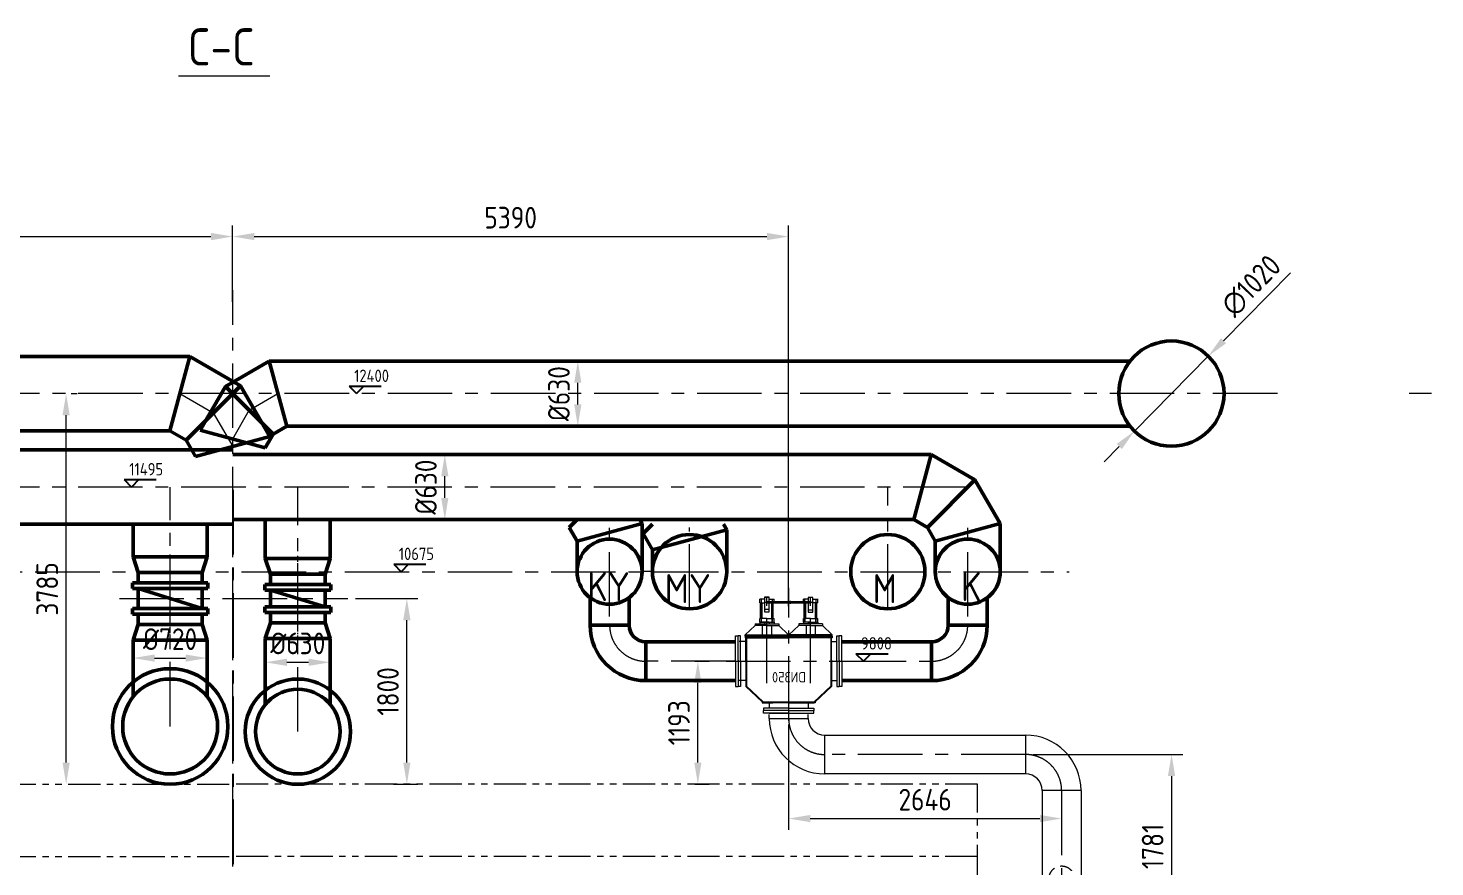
# Model space of a CAD drawing. Header units: millimetres. Extents: x 188205 to 604756, y -401673 to 15123.
# Drawn here: x 356999 to 370636, y -33725 to -25599 of the extents above; entities that cross this region are included whole.
import ezdxf

# ---------------------------------------------------------------- set-up
doc = ezdxf.new("R2010")
doc.units = ezdxf.units.MM
doc.header["$LTSCALE"] = 500
for name, pattern in [('CENTER', [2, 1.25, -0.25, 0.25, -0.25]), ('CONTINOUS', [0]), ('DASHED2', [0.375, 0.25, -0.125]), ('PHANTOM2', [1.25, 0.625, -0.125, 0.125, -0.125, 0.125, -0.125])]:
    doc.linetypes.add(name, pattern=pattern)
for name, color, linetype, lineweight in [('2D', 4, 'PHANTOM2', 20), ('air-smoke', 5, 'Continuous', 50), ('BIAOZHU', 3, 'Continuous', 25), ('gas', 2, 'Continuous', 50), ('gas-smoke', 6, 'Continuous', 50), ('WEN', 3, 'Continuous', 20), ('XU', 6, 'DASHED2', 20), ('ZHONG', 1, 'CENTER', 20), ('中心线', 1, 'CENTER', 18)]:
    doc.layers.add(name, color=color, linetype=linetype, lineweight=lineweight)
doc.layers.add('air', color=7, linetype='Continuous', lineweight=50, true_color=0x77bec0)
doc.layers.add('CENTR', color=1, linetype='CENTER')
doc.styles.add('GB', font='gbenor.shx', dxfattribs={"bigfont": 'gbcbig.shx'})
doc.dimstyles.new('ISO-60', dxfattribs={"dimscale": 60, "dimtxt": 3.5, "dimasz": 3.5, "dimexe": 1.8, "dimexo": 1.25, "dimgap": 1.3, "dimtad": 1, "dimrnd": 1, "dimdsep": 46, "dimtxsty": 'GB', "dimcen": 0, "dimclrd": 3, "dimclre": 3, "dimclrt": 256, "dimadec": 0, "dimazin": 0, "dimtfac": 1, "dimtix": 1, "dimtmove": 0, "dimatfit": 3, "dimldrblk": 'DOTSMALL', "dimfxl": 0, "dimlwd": 20, "dimlwe": 20, "dimarcsym": 0})

# ---------------------------------------------------------------- blocks, each defined once
blk = doc.blocks.new('A$C684A07F7')
for p, q in [((1105, 5914.01), (8325, 5914.01)), ((15545, 5914.01), (8325, 5914.01)), ((15545, 5014.01), (15545, 5914.01)), ((1105, 5214.01), (8325, 5214.01)), ((15545, 5214.01), (8325, 5214.01))]:
    blk.add_line(p, q)
at = {"layer": 'CENTR'}
blk.add_line((8325, 8765.59), (8325, -1633.89), dxfattribs=at)
blk = doc.blocks.new('蝶阀-DN250')
at = {"linetype": 'CONTINOUS'}
for p, q in [((-188, 213), (188, 213)), ((-188, 213), (-188, 165)), ((-188, 189), (188, 189)), ((-188, 165), (188, 165)), ((-136, 165), (-136, 48)), ((136, 48), (-136, 165)), ((136, 165), (136, 48)), ((188, 213), (188, 165)), ((-188, 48), (-188, 0)), ((-188, 48), (188, 48)), ((-188, 24), (188, 24)), ((-188, 0), (188, 0)), ((188, 48), (188, 0))]:
    blk.add_line(p, q, dxfattribs=at)
at = {"layer": '中心线', "ltscale": 0.04}
for p, q in [((-168, 221), (-168, 157)), ((168, 221), (168, 157)), ((-168, 56), (-168, -8)), ((168, 56), (168, -8))]:
    blk.add_line(p, q, dxfattribs=at)
at = {"layer": '中心线', "ltscale": 0.1}
blk.add_line((0, 239), (0, -27), dxfattribs=at)
blk = doc.blocks.new('wf-3tf-dn350-a')
for p, q in [((-235, 599), (-285, 599)), ((-235, 599), (-285, 599)), ((-281, 564), (-281, 599)), ((-281, 564), (-235, 564)), ((-273, 412), (-273, 564)), ((-266, 377), (-266, 599)), ((-259, 412), (-259, 564)), ((-235, 616), (-190, 616)), ((234, 570), (-235, 570)), ((211, 576), (-212, 576)), ((211, 564), (-212, 564)), ((-190, 599), (-143, 599)), ((-190, 599), (-143, 599)), ((-165, 412), (-165, 564)), ((-158, 377), (-158, 599)), ((-151, 412), (-151, 564)), ((-143, 576), (-143, 599)), ((142, 576), (142, 601)), ((189, 601), (142, 601)), ((189, 601), (142, 601)), ((150, 412), (150, 564)), ((157, 377), (157, 601)), ((164, 412), (164, 564)), ((189, 616), (234, 616)), ((234, 601), (280, 601)), ((234, 601), (280, 601)), ((280, 566), (234, 566)), ((258, 412), (258, 566)), ((265, 377), (265, 601)), ((272, 412), (272, 566)), ((280, 566), (280, 601)), ((-281, 377), (-281, 412)), ((-212, 412), (-281, 412)), ((-264, 377), (-264, 412)), ((-190, 497), (-235, 497)), ((-212, 412), (-143, 412)), ((-161, 377), (-161, 412)), ((-143, 377), (-143, 412)), ((142, 377), (142, 412)), ((211, 412), (142, 412)), ((160, 377), (160, 412)), ((189, 499), (234, 499)), ((211, 412), (280, 412)), ((263, 377), (263, 412)), ((280, 377), (280, 412)), ((-327, 345), (-423, 254)), ((-327, 361), (-327, 345)), ((-327, 361), (-212, 361)), ((-212, 345), (-327, 345)), ((-212, 377), (-281, 377)), ((-281, 377), (-281, 361)), ((-256, 345), (-256, 254)), ((-235, 377), (-244, 377)), ((-236, 377), (-236, 361)), ((-236, 377), (-236, 361)), ((-189, 377), (-235, 377)), ((-200, 377), (-226, 377)), ((-212, 377), (-143, 377)), ((-212, 361), (-97, 361)), ((-212, 345), (-97, 345)), ((-189, 377), (-189, 361)), ((-189, 377), (-189, 361)), ((-168, 345), (-168, 254)), ((-143, 377), (-143, 361)), ((-97, 361), (-97, 345)), ((-97, 345), (-2, 254)), ((96, 346), (1, 254)), ((212, 361), (96, 361)), ((96, 361), (96, 346)), ((212, 346), (96, 346)), ((280, 377), (142, 377)), ((211, 377), (142, 377)), ((142, 377), (142, 361)), ((161, 361), (164, 361)), ((168, 346), (168, 254)), ((189, 377), (180, 377)), ((188, 377), (234, 377)), ((188, 377), (188, 361)), ((188, 377), (188, 361)), ((235, 377), (189, 377)), ((198, 377), (224, 377)), ((224, 377), (198, 377)), ((211, 377), (280, 377)), ((326, 361), (212, 361)), ((212, 346), (326, 346)), ((234, 377), (242, 377)), ((235, 377), (235, 361)), ((235, 377), (235, 361)), ((256, 346), (256, 254)), ((263, 361), (260, 361)), ((280, 377), (280, 361)), ((326, 361), (326, 346)), ((326, 346), (422, 254)), ((-514, 0), (-514, 245)), ((-514, 245), (-490, 245)), ((-490, 10), (-490, 245)), ((-466, 245), (-490, 245)), ((-490, 10), (-490, 245)), ((-466, 0), (-466, 245)), ((-415, 189), (-466, 189)), ((-423, 254), (-212, 254)), ((-423, 242), (-423, 254)), ((-423, 242), (-212, 242)), ((-423, 242), (-423, 225)), ((-212, 237), (-423, 237)), ((-423, 237), (-212, 237)), ((-423, 225), (-212, 225)), ((-415, 10), (-415, 225)), ((-415, 10), (-415, 225)), ((-409, 225), (-409, -242)), ((-405, 249), (-405, 225)), ((-390, 225), (-390, 242)), ((-212, 254), (-2, 254)), ((-212, 242), (-2, 242)), ((-212, 237), (0, 237)), ((-212, 225), (0, 225)), ((-34, 237), (-34, 242)), ((-34, 237), (-34, 225)), ((-34, 237), (-34, 225)), ((-19, 249), (-19, 225)), ((-19, 249), (-19, 225)), ((-19, 249), (-19, 225)), ((0, 225), (-3, 225)), ((0, 225), (-3, 225)), ((-2, 254), (-2, 237)), ((212, 237), (0, 237)), ((212, 225), (0, 225)), ((0, 225), (3, 225)), ((0, 225), (3, 225)), ((1, 254), (1, 237)), ((212, 254), (1, 254)), ((212, 242), (1, 242)), ((19, 249), (19, 225)), ((31, 237), (31, 242)), ((31, 237), (31, 225)), ((422, 254), (212, 254)), ((422, 242), (212, 242)), ((422, 237), (212, 237)), ((422, 225), (212, 225)), ((392, 237), (392, 242)), ((392, 237), (392, 225)), ((407, 254), (407, 225)), ((409, 225), (409, -242)), ((415, 0), (415, 225)), ((415, 189), (480, 189)), ((422, 242), (422, 254)), ((422, 242), (422, 237)), ((422, 237), (422, 225)), ((466, 0), (466, 245)), ((466, 245), (490, 245)), ((490, 10), (490, 245)), ((490, 10), (490, 245)), ((514, 245), (490, 245)), ((514, 0), (514, 245)), ((-514, 0), (-514, -245)), ((-490, 10), (-490, -245)), ((-490, 10), (-490, -245)), ((-466, 0), (-466, -245)), ((-415, 10), (-415, -245)), ((415, 0), (415, -245)), ((466, 0), (466, -245)), ((490, 10), (490, -245)), ((490, 10), (490, -245)), ((514, 0), (514, -245)), ((-514, -245), (-490, -245)), ((-466, -245), (-490, -245)), ((-415, -188), (-466, -188)), ((-409, -242), (-415, -245)), ((-415, -245), (-257, -395)), ((-409, -242), (-248, -395)), ((409, -242), (247, -395)), ((415, -245), (256, -395)), ((415, -245), (409, -242)), ((415, -188), (480, -188)), ((466, -245), (490, -245)), ((514, -245), (490, -245)), ((256, -395), (-257, -395)), ((-257, -395), (-257, -405)), ((-257, -405), (-246, -405)), ((-155, -405), (-246, -405)), ((0, -405), (-188, -405)), ((-188, -405), (-188, -456)), ((0, -405), (189, -405)), ((245, -405), (155, -405)), ((189, -405), (189, -456)), ((256, -405), (245, -405)), ((256, -395), (256, -405)), ((0, -456), (-245, -456)), ((-245, -456), (-245, -480)), ((0, -480), (-245, -480)), ((0, -480), (-245, -480)), ((-245, -504), (-245, -480)), ((0, -504), (-245, -504)), ((0, -456), (245, -456)), ((0, -480), (245, -480)), ((0, -480), (245, -480)), ((0, -504), (245, -504)), ((245, -456), (245, -480)), ((245, -504), (245, -480))]:
    blk.add_line(p, q)
for points in [[(-190, 564), (-190, 474), (-235, 474), (-235, 616), (-190, 616), (-190, 576)], [(189, 576), (189, 618), (234, 618), (234, 476), (189, 476), (189, 564)]]:
    blk.add_lwpolyline(points)
for points in [[(-21, 578), (-10, 578), (-10, 561), (-21, 561)], [(20, 578), (9, 578), (9, 561), (20, 561)]]:
    blk.add_lwpolyline(points, close=True)
for centre in [(-212, 570), (0, 570), (211, 570)]:
    blk.add_circle(centre, 6)
at = {"layer": 'ZHONG'}
for p, q in [((0, -578), (0, 710)), ((-212, -215), (-212, 616)), ((212, -215), (212, 616)), ((606, 0), (-608, 0))]:
    blk.add_line(p, q, dxfattribs=at)
at = {"insert": (161, -106), "char_height": 100, "attachment_point": 3, "style": 'GB'}
blk.add_mtext_dynamic_manual_height_columns('DN350', width=455.08, gutter_width=12.5, heights=[0], dxfattribs=at)
blk = doc.blocks.new('波纹管-DN250')
at = {"ltscale": 0.5}
for p, q in [((-139, 171), (0, 171)), ((-139, 141), (0, 141)), ((139, 171), (0, 171)), ((139, 141), (0, 141)), ((-139, 111), (0, 111)), ((-139, 80), (0, 80)), ((-139, 50), (0, 50)), ((-139, 20), (0, 20)), ((139, 111), (0, 111)), ((139, 80), (0, 80)), ((139, 50), (0, 50)), ((139, 20), (0, 20))]:
    blk.add_line(p, q, dxfattribs=at)
at = {"linetype": 'CONTINOUS'}
for p, q in [((136, 191), (-137, 191)), ((-137, 191), (-137, 171)), ((136, 191), (136, 171)), ((-137, 20), (-137, 0)), ((136, 0), (-137, 0)), ((136, 20), (136, 0))]:
    blk.add_line(p, q, dxfattribs=at)
at = {"ltscale": 0.5}
for centre, major_axis, start_param, end_param in [((-139, 156), (-0.4, 15.2), -0.023739, 3.117854), ((-139, 126), (-0.2, 15.2), 3.129948, 6.271541), ((139, 126), (-0.4, 15.2), -0.023739, 3.117854), ((139, 156), (-0.2, 15.2), 3.129948, 6.271541), ((-139, 96), (-0.4, 15.2), -0.023739, 3.117854), ((-139, 35), (-0.4, 15.2), -0.023739, 3.117854), ((-139, 65), (0.4, 15.2), 3.166909, 6.308502), ((139, 65), (0.5, 15.2), 0.034016, 3.175609), ((139, 96), (-0.2, 15.2), 3.129948, 6.271541), ((139, 35), (-0.2, 15.2), 3.129948, 6.271541)]:
    blk.add_ellipse(centre, major_axis=major_axis, ratio=1, start_param=start_param, end_param=end_param, dxfattribs=at)
at = {"layer": 'ZHONG', "linetype": 'CONTINOUS'}
blk.add_line((0, -26), (0, 220), dxfattribs=at)
blk = doc.blocks.new('air-b1')
for p, q in [((-798, 400), (-422, 400)), ((-798, 350), (-422, 350)), ((-260, -188), (-260, 188)), ((-260, 188), (1686, 188)), ((1686, 188), (1686, -188)), ((1686, -188), (-260, -188)), ((2224, -350), (1848, -350)), ((1848, -350), (1848, -1411)), ((2224, -350), (2224, -1411)), ((1848, -1411), (2224, -1411)), ((1900, -1561), (1848, -1411)), ((2172, -1561), (2224, -1411)), ((1900, -1561), (1900, -3522)), ((1900, -1561), (2172, -1561)), ((2172, -1561), (2172, -3522))]:
    blk.add_line(p, q)
for centre, radius, start, end in [((-260, 350), 538, 180, 270), ((-260, 350), 162, 180, 270), ((1686, -350), 538, 0, 90), ((1686, -350), 162, 0, 90)]:
    blk.add_arc(centre, radius, start, end)
at = {"layer": 'WEN'}
for p, q in [((-798, 350), (-798, 389)), ((-610, 350), (-610, 400)), ((-422, 350), (-422, 387))]:
    blk.add_line(p, q, dxfattribs=at)
at = {"layer": 'XU'}
for p, q in [((1914, -1202), (1914, -1675)), ((2158, -1202), (2158, -1675))]:
    blk.add_line(p, q, dxfattribs=at)
blk.add_circle((2036, -1202), 122, dxfattribs=at)
at = {"layer": 'ZHONG', "linetype": 'CENTER'}
blk.add_line((1686, 0), (-260, 0), dxfattribs=at)
at = {"layer": 'ZHONG'}
blk.add_line((2036, -350), (2036, -3827), dxfattribs=at)
at = {"layer": 'ZHONG', "linetype": 'CENTER'}
for centre, start, end in [((-260, 350), 180, 270), ((1686, -350), 0, 90)]:
    blk.add_arc(centre, 350, start, end, dxfattribs=at)
at = {"xscale": -1}
for name, p in [('wf-3tf-dn350-a', (-610, 905)), ('蝶阀-DN250', (2036, -1888))]:
    blk.add_blockref(name, p, dxfattribs=at)
blk.add_blockref('波纹管-DN250', (2036, -3713))
blk = doc.blocks.new('正标高')
at = {"layer": 'BIAOZHU'}
for p, q in [((-2.4, 2.4), (8, 2.4)), ((-2.4, 2.4), (0, 0)), ((2.4, 2.4), (0, 0))]:
    blk.add_line(p, q, dxfattribs=at)
at = {"layer": 'BIAOZHU', "style": 'GB', "flags": 10}
blk.add_attdef('+', (-3.12, 3.76), '', height=4, dxfattribs=at)
at = {"layer": 'BIAOZHU', "style": 'GB'}
blk.add_attdef('1000', (-0.7624, 3.76), '', height=4, dxfattribs=at)
blk = doc.blocks.new('*D76')
at = {"layer": 'Defpoints', "color": 0}
for p in [(357340, -29140), (357367, -29140), (357340, -32925)]:
    blk.add_point(p, dxfattribs=at)
at = {"layer": 'WEN', "color": 3, "lineweight": 20}
for p, q in [((357415, -29140), (357475, -29140)), ((357367, -32715), (357367, -29350)), ((357415, -32925), (357475, -32925))]:
    blk.add_line(p, q, dxfattribs=at)
at = {"layer": 'WEN', "color": 3}
for points in [[(357332, -29350), (357402, -29350), (357367, -29140)], [(357332, -32715), (357402, -32715), (357367, -32925)]]:
    blk.add_solid(points, dxfattribs=at)
at = {"layer": 'WEN', "insert": (357184, -31032), "char_height": 210, "attachment_point": 5, "rotation": 90, "style": 'GB'}
blk.add_mtext('3785', dxfattribs=at)
blk = doc.blocks.new('_DotSmall')
at = {"color": 0, "linetype": 'ByBlock', "const_width": 0.5}
blk.add_lwpolyline([(-0.0625, 0, 1), (0.0625, 0, 1)], format="xyb", close=True, dxfattribs=at)
blk = doc.blocks.new('jt-dn500-a')
at = {"linetype": 'CONTINOUS'}
for p, q in [((-386, -315), (-386, 315)), ((-136, -320), (-136, 320)), ((-80, -320), (-80, 320)), ((80, -320), (80, 320)), ((136, -320), (136, 320)), ((386, -315), (386, 315)), ((-136, 264), (-236, 264)), ((-236, -265), (-236, 264)), ((136, 264), (236, 264)), ((236, -265), (236, 264)), ((-136, -265), (-236, -265)), ((136, -265), (236, -265))]:
    blk.add_line(p, q, dxfattribs=at)
for p, q in [((-236, 264), (-386, 315)), ((-136, 320), (-80, 320)), ((80, 320), (136, 320)), ((236, 264), (386, 315)), ((-80, 264), (80, 264)), ((-80, -265), (80, 264)), ((-236, -265), (-386, -315)), ((-80, -265), (80, -265)), ((236, -265), (386, -315)), ((-136, -320), (-80, -320)), ((80, -320), (136, -320))]:
    blk.add_line(p, q)
at = {"layer": '中心线', "ltscale": 0.1}
blk.add_line((-420, 0), (412, 0), dxfattribs=at)
blk = doc.blocks.new('jt-dn600-a')
at = {"linetype": 'CONTINOUS'}
for p, q in [((-403, -360), (-403, 360)), ((-153, 309), (-253, 309)), ((-253, -310), (-253, 309)), ((-153, -366), (-153, 366)), ((-97, -366), (-97, 366)), ((97, -366), (97, 366)), ((153, -366), (153, 366)), ((153, 309), (253, 309)), ((253, -310), (253, 309)), ((403, -360), (403, 360)), ((-153, -310), (-253, -310)), ((153, -310), (253, -310))]:
    blk.add_line(p, q, dxfattribs=at)
for p, q in [((-253, 309), (-403, 360)), ((-153, 366), (-97, 366)), ((-97, 309), (97, 309)), ((-97, -310), (97, 309)), ((97, 366), (153, 366)), ((253, 309), (403, 360)), ((-253, -310), (-403, -360)), ((-153, -366), (-97, -366)), ((-97, -310), (97, -310)), ((97, -366), (153, -366)), ((253, -310), (403, -360))]:
    blk.add_line(p, q)
at = {"layer": '中心线', "ltscale": 0.1}
blk.add_line((-437, 0), (429, 0), dxfattribs=at)
blk = doc.blocks.new('*D79')
at = {"layer": 'Defpoints', "color": 0}
for p in [(360097, -31125), (360670, -31125), (360466, -32925)]:
    blk.add_point(p, dxfattribs=at)
at = {"layer": 'WEN', "color": 3, "lineweight": 20}
for p, q in [((360172, -31125), (360778, -31125)), ((360670, -32715), (360670, -31335)), ((360541, -32925), (360778, -32925))]:
    blk.add_line(p, q, dxfattribs=at)
at = {"layer": 'WEN', "color": 3}
for points in [[(360635, -31335), (360705, -31335), (360670, -31125)], [(360635, -32715), (360705, -32715), (360670, -32925)]]:
    blk.add_solid(points, dxfattribs=at)
at = {"layer": 'WEN', "insert": (360487, -32025), "char_height": 210, "attachment_point": 5, "rotation": 90, "style": 'GB'}
blk.add_mtext('1800', dxfattribs=at)
blk = doc.blocks.new('*D80')
at = {"layer": 'Defpoints', "color": 0}
for p in [(358981, -27618), (358981, -28327), (353591, -31237)]:
    blk.add_point(p, dxfattribs=at)
at = {"layer": 'WEN', "color": 3, "lineweight": 20}
for p, q in [((353591, -31162), (353591, -27510)), ((358981, -28252), (358981, -27510)), ((353801, -27618), (358771, -27618))]:
    blk.add_line(p, q, dxfattribs=at)
at = {"layer": 'WEN', "color": 3}
for points in [[(353801, -27583), (353801, -27653), (353591, -27618)], [(358771, -27583), (358771, -27653), (358981, -27618)]]:
    blk.add_solid(points, dxfattribs=at)
at = {"layer": 'WEN', "insert": (356286, -27435), "char_height": 210, "attachment_point": 5, "style": 'GB'}
blk.add_mtext('5390', dxfattribs=at)
blk = doc.blocks.new('*D81')
at = {"layer": 'Defpoints', "color": 0}
for p in [(364371, -27618), (358981, -28327), (364371, -31274)]:
    blk.add_point(p, dxfattribs=at)
at = {"layer": 'WEN', "color": 3, "lineweight": 20}
for p, q in [((358981, -28252), (358981, -27510)), ((364371, -31199), (364371, -27510)), ((359191, -27618), (364161, -27618))]:
    blk.add_line(p, q, dxfattribs=at)
at = {"layer": 'WEN', "color": 3}
for points in [[(359191, -27583), (359191, -27653), (358981, -27618)], [(364161, -27583), (364161, -27653), (364371, -27618)]]:
    blk.add_solid(points, dxfattribs=at)
at = {"layer": 'WEN', "insert": (361676, -27435), "char_height": 210, "attachment_point": 5, "style": 'GB'}
blk.add_mtext('5390', dxfattribs=at)
blk = doc.blocks.new('*D117')
at = {"layer": 'Defpoints', "color": 0}
for p in [(362273, -28825), (362327, -28825), (362273, -29455)]:
    blk.add_point(p, dxfattribs=at)
at = {"layer": 'WEN', "color": 3, "lineweight": 20}
for p, q in [((362348, -28825), (362435, -28825)), ((362327, -29245), (362327, -29035)), ((362348, -29455), (362435, -29455))]:
    blk.add_line(p, q, dxfattribs=at)
at = {"layer": 'WEN', "color": 3}
for points in [[(362292, -29035), (362362, -29035), (362327, -28825)], [(362292, -29245), (362362, -29245), (362327, -29455)]]:
    blk.add_solid(points, dxfattribs=at)
at = {"layer": 'WEN', "insert": (362144, -29140), "char_height": 210, "attachment_point": 5, "rotation": 90, "style": 'GB'}
blk.add_mtext('%%c630', dxfattribs=at)
blk = doc.blocks.new('*D119')
at = {"layer": 'Defpoints', "color": 0}
for p in [(361038, -29730), (361042, -29730), (361042, -30360)]:
    blk.add_point(p, dxfattribs=at)
at = {"layer": 'WEN', "color": 3, "lineweight": 20}
for p, q in [((360967, -29730), (360930, -29730)), ((361038, -30150), (361038, -29940)), ((360967, -30360), (360930, -30360))]:
    blk.add_line(p, q, dxfattribs=at)
at = {"layer": 'WEN', "color": 3}
for points in [[(361003, -29940), (361073, -29940), (361038, -29730)], [(361003, -30150), (361073, -30150), (361038, -30360)]]:
    blk.add_solid(points, dxfattribs=at)
at = {"layer": 'WEN', "insert": (360855, -30045), "char_height": 210, "attachment_point": 5, "rotation": 90, "style": 'GB'}
blk.add_mtext('%%c630', dxfattribs=at)
blk = doc.blocks.new('*D339')
at = {"layer": 'Defpoints', "color": 0}
for p in [(363386, -31732), (363491, -31732), (363386, -32925)]:
    blk.add_point(p, dxfattribs=at)
at = {"layer": 'WEN', "color": 3, "lineweight": 20}
for p, q in [((363461, -31732), (363599, -31732)), ((363491, -32715), (363491, -31942)), ((363461, -32925), (363599, -32925))]:
    blk.add_line(p, q, dxfattribs=at)
at = {"layer": 'WEN', "color": 3}
for points in [[(363456, -31942), (363526, -31942), (363491, -31732)], [(363456, -32715), (363526, -32715), (363491, -32925)]]:
    blk.add_solid(points, dxfattribs=at)
at = {"layer": 'WEN', "insert": (363308, -32329), "char_height": 210, "attachment_point": 5, "rotation": 90, "style": 'GB'}
blk.add_mtext('1193', dxfattribs=at)
blk = doc.blocks.new('*D418')
at = {"layer": 'Defpoints', "color": 0}
for p in [(368439, -28777), (367723, -29503)]:
    blk.add_point(p, dxfattribs=at)
at = {"layer": 'WEN', "color": 3, "lineweight": 20}
for p, q in [((369237, -27968), (368587, -28627)), ((367723, -29503), (368439, -28777)), ((367576, -29653), (367429, -29802))]:
    blk.add_line(p, q, dxfattribs=at)
at = {"layer": 'WEN', "color": 3}
for points in [[(368562, -28603), (368612, -28652), (368439, -28777)], [(367551, -29628), (367601, -29677), (367723, -29503)]]:
    blk.add_solid(points, dxfattribs=at)
at = {"layer": 'WEN', "insert": (368855, -28094), "char_height": 210, "attachment_point": 5, "rotation": 45.41, "style": 'GB'}
blk.add_mtext('∅1020', dxfattribs=at)
blk = doc.blocks.new('*D425')
at = {"layer": 'Defpoints', "color": 0}
for p in [(358015, -31690), (358735, -31690), (358735, -31702)]:
    blk.add_point(p, dxfattribs=at)
at = {"layer": 'WEN', "color": 3, "lineweight": 20}
for p, q in [((358015, -31765), (358015, -31810)), ((358225, -31702), (358525, -31702)), ((358735, -31765), (358735, -31810))]:
    blk.add_line(p, q, dxfattribs=at)
at = {"layer": 'WEN', "color": 3}
for points in [[(358225, -31667), (358225, -31737), (358015, -31702)], [(358525, -31667), (358525, -31737), (358735, -31702)]]:
    blk.add_solid(points, dxfattribs=at)
at = {"layer": 'WEN', "insert": (358375, -31519), "char_height": 210, "attachment_point": 5, "style": 'GB'}
blk.add_mtext('%%c720', dxfattribs=at)
blk = doc.blocks.new('*D426')
at = {"layer": 'Defpoints', "color": 0}
for p in [(359298, -31743), (359928, -31743), (359928, -31743)]:
    blk.add_point(p, dxfattribs=at)
at = {"layer": 'WEN', "color": 3, "lineweight": 20}
for p, q in [((359298, -31668), (359298, -31635)), ((359928, -31668), (359928, -31635)), ((359508, -31743), (359718, -31743))]:
    blk.add_line(p, q, dxfattribs=at)
at = {"layer": 'WEN', "color": 3}
for points in [[(359508, -31708), (359508, -31778), (359298, -31743)], [(359718, -31708), (359718, -31778), (359928, -31743)]]:
    blk.add_solid(points, dxfattribs=at)
at = {"layer": 'WEN', "insert": (359613, -31560), "char_height": 210, "attachment_point": 5, "style": 'GB'}
blk.add_mtext('%%c630', dxfattribs=at)
blk = doc.blocks.new('*D515')
at = {"layer": 'Defpoints', "color": 0}
for p in [(364371, -32271), (367017, -33081), (367017, -33257)]:
    blk.add_point(p, dxfattribs=at)
at = {"layer": 'WEN', "color": 3, "lineweight": 20}
for p, q in [((364371, -32346), (364371, -33365)), ((364581, -33257), (366807, -33257)), ((367017, -33156), (367017, -33365))]:
    blk.add_line(p, q, dxfattribs=at)
at = {"layer": 'WEN', "color": 3}
for points in [[(364581, -33222), (364581, -33292), (364371, -33257)], [(366807, -33222), (366807, -33292), (367017, -33257)]]:
    blk.add_solid(points, dxfattribs=at)
at = {"layer": 'WEN', "insert": (365694, -33074), "char_height": 210, "attachment_point": 5, "style": 'GB'}
blk.add_mtext('2646', dxfattribs=at)
blk = doc.blocks.new('*D516')
at = {"layer": 'Defpoints', "color": 0}
for p in [(366667, -32636), (367017, -34418), (368083, -34418)]:
    blk.add_point(p, dxfattribs=at)
at = {"layer": 'WEN', "color": 3, "lineweight": 20}
for p, q in [((366742, -32636), (368191, -32636)), ((368083, -32846), (368083, -34208)), ((367092, -34418), (368191, -34418))]:
    blk.add_line(p, q, dxfattribs=at)
at = {"layer": 'WEN', "color": 3}
for points in [[(368048, -32846), (368118, -32846), (368083, -32636)], [(368048, -34208), (368118, -34208), (368083, -34418)]]:
    blk.add_solid(points, dxfattribs=at)
at = {"layer": 'WEN', "insert": (367900, -33527), "char_height": 210, "attachment_point": 5, "rotation": 90, "style": 'GB'}
blk.add_mtext('1781', dxfattribs=at)

msp = doc.modelspace()

# ---------------------------------------------------------------- linework, layer by layer
at = {"layer": 'air'}
for p, q in [((358911.61, -29070), (359336.263, -28824.827)), ((359336.263, -28824.827), (367680.344, -28824.827)), ((359505.071, -29454.827), (359336.263, -28824.827)), ((358666.437, -29494.653), (358911.61, -29070)), ((359372.802, -29531.192), (358911.61, -29070)), ((359372.802, -29531.192), (359505.071, -29454.827)), ((359505.071, -29454.827), (367680.344, -29454.827)), ((358666.437, -29494.653), (359296.437, -29663.461)), ((359296.437, -29663.461), (359372.802, -29531.192)), ((365752.584, -29729.827), (358981.437, -29729.827)), ((365752.584, -29729.827), (365583.776, -30359.827)), ((365752.584, -29729.827), (366177.237, -29975)), ((365716.045, -30436.192), (366177.237, -29975)), ((366177.237, -29975), (366422.411, -30399.653)), ((365583.776, -30359.827), (358981.437, -30359.827)), ((365583.776, -30359.827), (365716.045, -30436.192)), ((365792.411, -30568.461), (366422.411, -30399.653)), ((366422.411, -30399.653), (366422.411, -30864.82)), ((365716.045, -30436.192), (365792.411, -30568.461)), ((365792.411, -30568.461), (365792.411, -30864.836)), ((365918.911, -31382.202), (365918.911, -31117.176)), ((366295.911, -31382.202), (365918.911, -31382.202)), ((365757.411, -31543.702), (364885.785, -31543.702)), ((365757.411, -31920.702), (365757.411, -31543.702)), ((365757.411, -31920.702), (364885.785, -31920.702))]:
    msp.add_line(p, q, dxfattribs=at)
for centre, radius in [((368081.437, -29139.827), 510), ((366107.411, -30864.827), 315)]:
    msp.add_circle(centre, radius, dxfattribs=at)
for radius in [161.5, 538.5]:
    msp.add_arc((365757.411, -31382.202), radius, 270, 0, dxfattribs=at)
at = {"layer": 'air-smoke'}
for p, q in [((359297.888, -30738.827), (359297.888, -30359.827)), ((359927.888, -30738.827), (359927.888, -30359.827)), ((362244.097, -30436.192), (362320.463, -30359.827)), ((362320.463, -30568.461), (362950.463, -30399.653)), ((362927.469, -30359.827), (362950.463, -30399.653)), ((362950.463, -30399.653), (362950.463, -30864.82)), ((362244.097, -30436.192), (362320.463, -30568.461)), ((362320.463, -30568.461), (362320.463, -30864.836)), ((362446.963, -31382.202), (362446.963, -31117.176)), ((362823.963, -31382.202), (362823.963, -31117.176)), ((366295.911, -31382.202), (366295.911, -31117.176)), ((362446.963, -31382.202), (362823.963, -31382.202)), ((359297.888, -31510.827), (359297.888, -32152.386)), ((359927.888, -31510.827), (359927.888, -32152.386)), ((362985.463, -31920.702), (362985.463, -31543.702)), ((362985.463, -31543.702), (363857.777, -31543.702)), ((362985.463, -31920.702), (363857.777, -31920.702))]:
    msp.add_line(p, q, dxfattribs=at)
for centre, radius in [((362635.463, -30864.827), 315), ((359612.888, -32414.827), 510), ((359612.888, -32414.827), 410)]:
    msp.add_circle(centre, radius, dxfattribs=at)
for radius in [538.5, 161.5]:
    msp.add_arc((362985.463, -31382.202), radius, 180, 270, dxfattribs=at)
at = {"layer": 'gas'}
for p, q in [((358565.463, -28779.827), (350242.685, -28779.827)), ((358565.463, -28779.827), (358372.539, -29499.827)), ((358565.463, -28779.827), (359057.411, -29063.853)), ((358530.334, -29590.93), (359057.411, -29063.853)), ((359057.411, -29063.853), (359341.437, -29555.801)), ((358372.539, -29499.827), (350242.685, -29499.827)), ((358372.539, -29499.827), (358530.334, -29590.93)), ((358530.334, -29590.93), (358621.437, -29748.724)), ((358621.437, -29748.724), (359341.437, -29555.801)), ((353046.388, -29684.827), (358981.437, -29684.827)), ((353239.311, -30404.827), (358981.437, -30404.827))]:
    msp.add_line(p, q, dxfattribs=at)
msp.add_circle((365332.411, -30864.827), 360, dxfattribs=at)
at = {"layer": 'gas-smoke'}
for p, q in [((358015.267, -30721.827), (358015.267, -30404.827)), ((358735.267, -30721.827), (358735.267, -30404.827)), ((362959.311, -30495.93), (363050.414, -30404.827)), ((363770.414, -30460.801), (363738.097, -30404.827)), ((363050.414, -30653.724), (362959.311, -30495.93)), ((363770.414, -30460.801), (363050.414, -30653.724)), ((363770.414, -30460.801), (363770.352, -30864.82)), ((363050.414, -30653.724), (363050.414, -30864.82)), ((358015.267, -31527.827), (358015.267, -32078.471)), ((358735.267, -31527.827), (358735.267, -32078.471))]:
    msp.add_line(p, q, dxfattribs=at)
for centre, radius in [((363410.463, -30864.827), 360), ((358375.267, -32364.827), 560), ((358375.267, -32364.827), 460)]:
    msp.add_circle(centre, radius, dxfattribs=at)
at = {"layer": 'WEN'}
for p, q in [((358454.937, -26060.626), (359342.442, -26060.626)), ((363050.463, -30864.802), (362950.463, -30864.802))]:
    msp.add_line(p, q, dxfattribs=at)
at = {"layer": 'ZHONG'}
for p, q in [((358981.437, -40472.721), (358981.437, -28136.113)), ((369109.324, -29139.827), (348891.568, -29139.827)), ((358469.001, -29139.827), (358793.872, -29327.391)), ((359142.206, -29300.596), (359420.667, -29139.827)), ((390604.256, -29139.827), (370386.5, -29139.827)), ((358981.437, -29579.057), (359142.206, -29300.596)), ((358793.872, -29327.391), (358981.437, -29652.263)), ((366107.411, -30044.827), (352631.446, -30044.827)), ((358375.267, -32364.827), (358375.267, -30044.827)), ((359612.888, -32414.827), (359612.888, -30044.827)), ((365331.427, -31224.827), (365331.427, -30044.827)), ((362635.437, -31299.465), (362635.437, -30440.44)), ((363411.437, -31224.827), (363411.437, -30436.062)), ((366107.423, -31299.474), (366107.428, -30440.45)), ((351067.325, -30864.827), (367090.923, -30864.827)), ((357884.354, -31124.827), (360097.267, -31124.827))]:
    msp.add_line(p, q, dxfattribs=at)
at = {"layer": 'ZHONG', "linetype": 'CENTER'}
for p, q in [((363857.777, -31732.202), (362985.463, -31732.202)), ((364885.096, -31732.202), (365757.411, -31732.202))]:
    msp.add_line(p, q, dxfattribs=at)
for centre, start, end in [((362985.463, -31382.202), 180, 270), ((365757.411, -31382.202), 270, 0)]:
    msp.add_arc(centre, 350, start, end, dxfattribs=at)

# ---------------------------------------------------------------- block references
ref = msp.add_blockref('正标高', (360181.681, -29139.827), dxfattribs=dict(xscale=30, yscale=30, zscale=30))
ref.add_attrib('1000', '12400', (360158.809, -29027.027), dxfattribs={"layer": 'BIAOZHU', "height": 120, "style": 'GB'})
ref = msp.add_blockref('正标高', (358001.203, -30044.827), dxfattribs=dict(xscale=30, yscale=30, zscale=30))
ref.add_attrib('1000', '11495', (357978.331, -29932.027), dxfattribs={"layer": 'BIAOZHU', "height": 120, "style": 'GB'})
ref = msp.add_blockref('正标高', (360614.767, -30864.827), dxfattribs=dict(xscale=30, yscale=30, zscale=30))
ref.add_attrib('1000', '10675', (360591.895, -30752.027), dxfattribs={"layer": 'BIAOZHU', "height": 120, "style": 'GB'})
ref = msp.add_blockref('正标高', (365095.208, -31732.202), dxfattribs=dict(xscale=30, yscale=30, zscale=30))
ref.add_attrib('1000', '9808', (365072.336, -31619.402), dxfattribs={"layer": 'BIAOZHU', "height": 120, "style": 'GB'})
at = {"layer": '2D'}
msp.add_blockref('A$C684A07F7', (350656.436, -38838.834), dxfattribs=at)
at = {"layer": 'air-smoke', "rotation": 90}
msp.add_blockref('jt-dn500-a', (359612.888, -31124.827), dxfattribs=at)
at = {"layer": 'gas-smoke', "rotation": 90}
msp.add_blockref('jt-dn600-a', (358375.267, -31124.827), dxfattribs=at)
at = {"layer": 'WEN'}
msp.add_blockref('air-b1', (364981.437, -32636.357), dxfattribs=at)

# ---------------------------------------------------------------- texts
at = {"layer": 'WEN', "style": 'GB'}
for s, height, p in [('C-C', 360, (358546.123, -25959.925)), ('KY', 280, (362419.95, -31150.147)), ('MY', 280, (363170.377, -31168.511)), ('M', 280, (365186.772, -31168.511)), ('K', 280, (366042.681, -31150.147))]:
    msp.add_text(s, height=height, dxfattribs=at).set_placement(p)

# ---------------------------------------------------------------- dimensions: what is measured, and where the dimension line sits
at = {"layer": 'WEN'}
for base, p1, p2, picture, middle in [((358981.4367, -27618.2856), (353591.4415, -31236.8566), (358981.4367, -28326.8222), '*D80', (356286.4391, -27435.2856)), ((367017.437, -33257.178), (364371.437, -32271.185), (367017.437, -33081.01), '*D515', (365694.437, -33074.178))]:
    dim = msp.add_linear_dim(base=base, p1=p1, p2=p2, dimstyle='ISO-60', dxfattribs=at)
    dim.commit()
    dim.dimension.update_dxf_attribs({"geometry": picture, "text_midpoint": middle})
for base, p1, p2, override, picture, middle in [((364371.437, -27618.286), (358981.437, -28326.822), (364371.437, -31273.958), {"dimtmove": 1}, '*D81', (361676.437, -27435.286)), ((358735.267, -31702.255), (358015.267, -31690.282), (358735.267, -31690.282), {"dimpost": '%%c<>'}, '*D425', (358375.267, -31519.255)), ((359927.888, -31743.313), (359297.888, -31743.313), (359927.888, -31743.313), {"dimpost": '%%c<>'}, '*D426', (359612.888, -31560.313))]:
    dim = msp.add_linear_dim(base=base, p1=p1, p2=p2, dimstyle='ISO-60', override=override, dxfattribs=at)
    dim.commit()
    dim.dimension.update_dxf_attribs({"geometry": picture, "text_midpoint": middle})
dim = msp.add_diameter_dim_2p(p1=(367723.402, -29503.022), p2=(368439.472, -28776.631), dimstyle='ISO-60', dxfattribs=at)
dim.commit()
dim.dimension.update_dxf_attribs({"geometry": '*D418', "text_midpoint": (368855.376, -28094.06)})
for base, p1, p2, picture, middle in [((362326.543, -28824.827), (362273.225, -29454.827), (362273.225, -28824.827), '*D117', (362143.543, -29139.827)), ((361037.795, -29729.827), (361042.391, -30359.827), (361042.391, -29729.827), '*D119', (360854.795, -30044.827))]:
    dim = msp.add_linear_dim(base=base, p1=p1, p2=p2, angle=90, dimstyle='ISO-60', override={"dimpost": '%%c<>'}, dxfattribs=at)
    dim.commit()
    dim.dimension.update_dxf_attribs({"geometry": picture, "text_midpoint": middle})
for base, p1, p2, picture, middle in [((357367.288, -29139.827), (357340.348, -32924.827), (357340.348, -29139.827), '*D76', (357184.288, -31032.327)), ((360669.921, -31124.827), (360465.973, -32924.827), (360097.267, -31124.827), '*D79', (360486.921, -32024.827)), ((363490.91316, -31732.20189), (363386.14965, -32924.82694), (363386.14965, -31732.20189), '*D339', (363307.91316, -32328.51441)), ((368082.57464, -34417.74181), (366667.43668, -32636.35678), (367017.43668, -34417.74181), '*D516', (367899.57464, -33527.04929))]:
    dim = msp.add_linear_dim(base=base, p1=p1, p2=p2, angle=90, dimstyle='ISO-60', dxfattribs=at)
    dim.commit()
    dim.dimension.update_dxf_attribs({"geometry": picture, "text_midpoint": middle})

doc.saveas('drawing.dxf')
